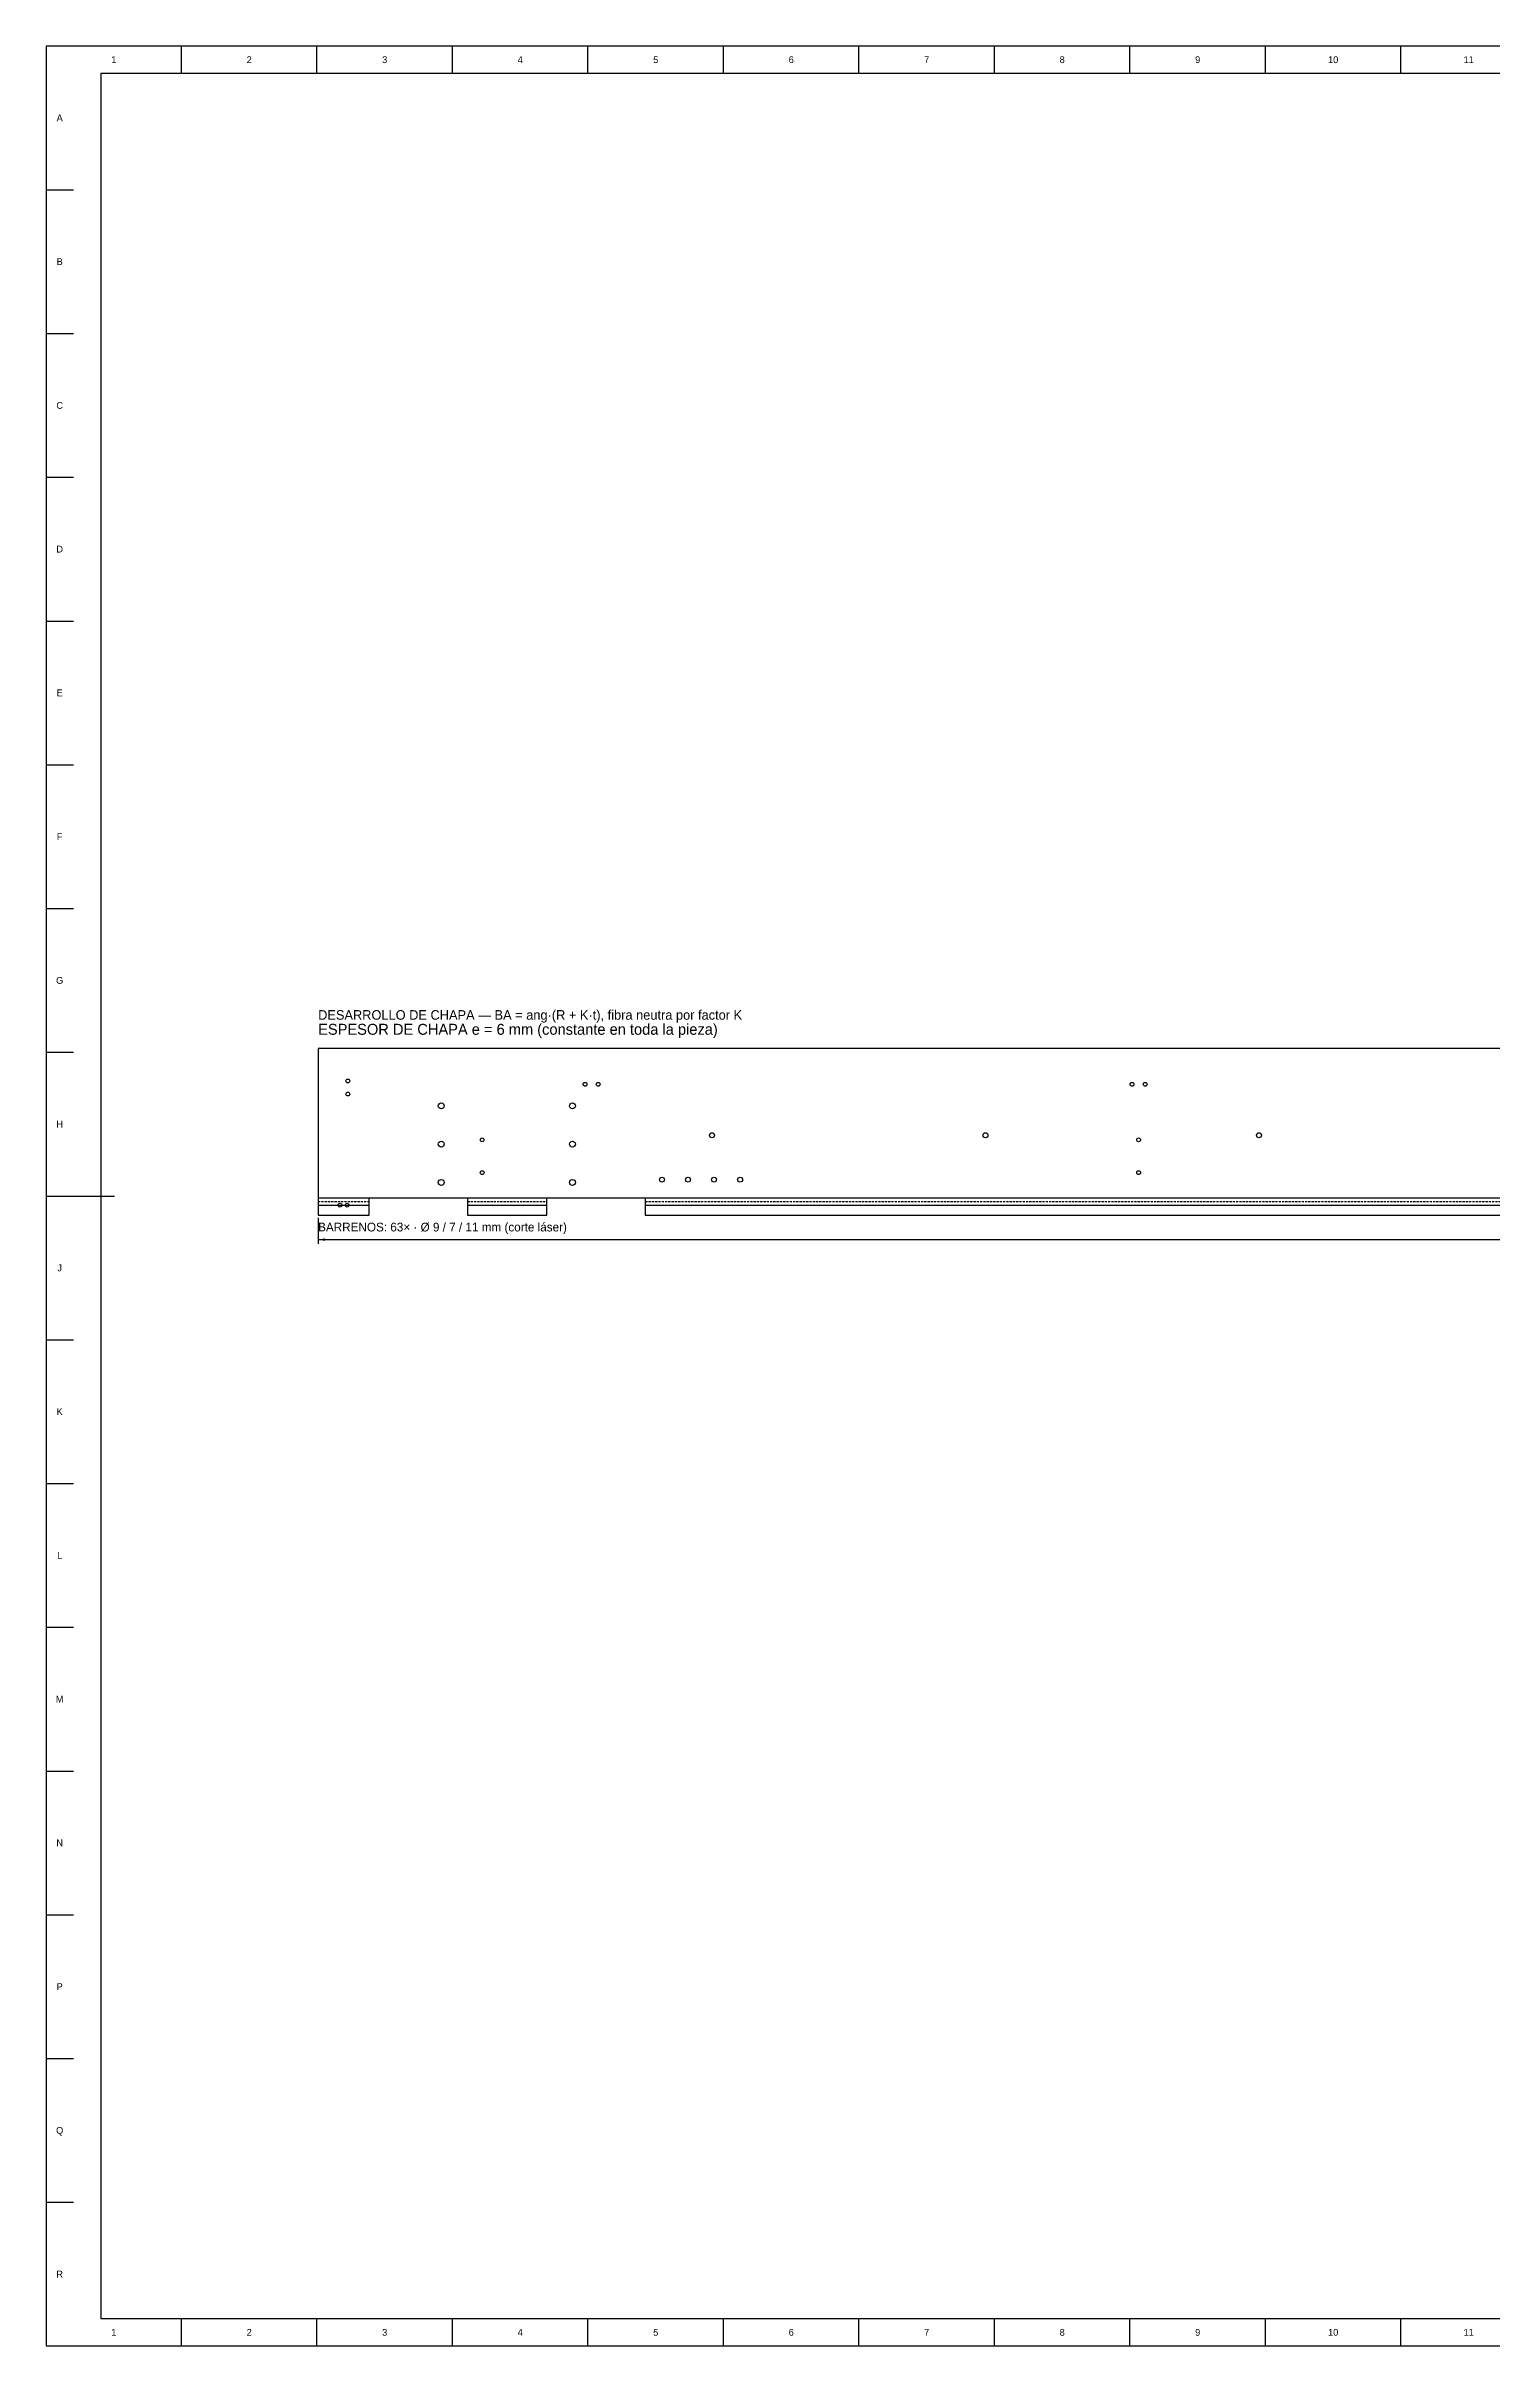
# Model space of a CAD drawing. Extents: x 0 to 5945, y 0 to 4205.
# Drawn here: x 0 to 2645, y 0 to 4205 of the extents above; entities that cross this region are included whole.
import ezdxf
from ezdxf.enums import TextEntityAlignment as Align

# ---------------------------------------------------------------- set-up
doc = ezdxf.new("R2010")
doc.units = 0
doc.linetypes.add('DASHED', pattern=[6, 4, -2])
for name, color, linetype in [('COTAS', 7, 'CONTINUOUS'), ('FINA', 7, 'CONTINUOUS'), ('NORMA', 7, 'CONTINUOUS'), ('PLIEGUE', 1, 'DASHED'), ('TEXTO', 7, 'CONTINUOUS'), ('VISIBLE', 7, 'CONTINUOUS')]:
    doc.layers.add(name, color=color, linetype=linetype)

msp = doc.modelspace()

# ---------------------------------------------------------------- linework, layer by layer
at = {"layer": 'COTAS'}
for p, q in [((497.5, 2062.715), (497.5, 2015.215)), ((497.5, 2022.715), (5497.5, 2022.715))]:
    msp.add_line(p, q, dxfattribs=at)
msp.add_solid([(497.5, 2022.715), (510, 2024.965), (510, 2020.465)], dxfattribs=at)
at = {"layer": 'FINA'}
for p, q in [((5945, 4205), (0, 4205)), ((0, 4205), (0, 0)), ((247.7083, 4155), (247.7083, 4205)), ((495.4167, 4155), (495.4167, 4205)), ((743.125, 4155), (743.125, 4205)), ((990.8333, 4155), (990.8333, 4205)), ((1238.5417, 4155), (1238.5417, 4205)), ((1486.25, 4155), (1486.25, 4205)), ((1733.9583, 4155), (1733.9583, 4205)), ((1981.6667, 4155), (1981.6667, 4205)), ((2229.375, 4155), (2229.375, 4205)), ((2477.0833, 4155), (2477.0833, 4205)), ((0, 3942.1875), (50, 3942.1875)), ((0, 3679.375), (50, 3679.375)), ((0, 3416.5625), (50, 3416.5625)), ((0, 3153.75), (50, 3153.75)), ((0, 2890.9375), (50, 2890.9375)), ((0, 2628.125), (50, 2628.125)), ((0, 2365.3125), (50, 2365.3125)), ((0, 2102.5), (50, 2102.5)), ((497.5, 2099.285), (590.59, 2099.285)), ((497.5, 2085.715), (590.59, 2085.715)), ((770.59, 2099.285), (915.67, 2099.285)), ((770.59, 2085.715), (915.67, 2085.715)), ((1095.67, 2099.285), (5132.94, 2099.285)), ((1095.67, 2085.715), (5132.94, 2085.715)), ((0, 1839.6875), (50, 1839.6875)), ((0, 1576.875), (50, 1576.875)), ((0, 1314.0625), (50, 1314.0625)), ((0, 1051.25), (50, 1051.25)), ((0, 788.4375), (50, 788.4375)), ((0, 525.625), (50, 525.625)), ((0, 262.8125), (50, 262.8125)), ((247.7083, 0), (247.7083, 50)), ((495.4167, 0), (495.4167, 50)), ((743.125, 0), (743.125, 50)), ((990.8333, 0), (990.8333, 50)), ((1238.5417, 0), (1238.5417, 50)), ((1486.25, 0), (1486.25, 50)), ((1733.9583, 0), (1733.9583, 50)), ((1981.6667, 0), (1981.6667, 50)), ((2229.375, 0), (2229.375, 50)), ((2477.0833, 0), (2477.0833, 50)), ((0, 0), (5945, 0))]:
    msp.add_line(p, q, dxfattribs=at)
at = {"layer": 'NORMA'}
for p, q in [((5895, 4155), (100, 4155)), ((100, 4155), (100, 50)), ((0, 2102.5), (125, 2102.5)), ((100, 50), (5895, 50))]:
    msp.add_line(p, q, dxfattribs=at)
at = {"layer": 'PLIEGUE'}
for p, q in [((497.5, 2092.505), (590.59, 2092.505)), ((770.59, 2092.505), (915.67, 2092.505)), ((1095.67, 2092.505), (5132.94, 2092.505))]:
    msp.add_line(p, q, dxfattribs=at)
at = {"layer": 'VISIBLE'}
for p, q in [((5497.5, 2372.285), (497.5, 2372.285)), ((497.5, 2372.285), (497.5, 2067.715)), ((497.5, 2067.715), (590.59, 2067.715)), ((590.59, 2067.715), (590.59, 2099.285)), ((590.59, 2099.285), (770.59, 2099.285)), ((770.59, 2099.285), (770.59, 2067.715)), ((770.59, 2067.715), (915.67, 2067.715)), ((915.67, 2067.715), (915.67, 2099.285)), ((915.67, 2099.285), (1095.67, 2099.285)), ((1095.67, 2099.285), (1095.67, 2067.715)), ((1095.67, 2067.715), (5132.94, 2067.715))]:
    msp.add_line(p, q, dxfattribs=at)
for centre, radius in [((551.7, 2312.835), 3.5), ((551.7, 2288.835), 3.5), ((722.5, 2267.285), 5.5), ((962.5, 2267.285), 5.5), ((985.5, 2306.785), 3.5), ((1009.5, 2306.785), 3.5), ((1985.5, 2306.785), 3.5), ((2009.5, 2306.785), 3.5), ((722.5, 2197.285), 5.5), ((797.5, 2205.285), 3.5), ((962.5, 2197.285), 5.5), ((1217.5, 2213.535), 4.5), ((1717.5, 2213.535), 4.5), ((1997.5, 2205.285), 3.5), ((2217.5, 2213.535), 4.5), ((797.5, 2145.285), 3.5), ((1997.5, 2145.285), 3.5), ((722.5, 2127.285), 5.5), ((962.5, 2127.285), 5.5), ((1126.1, 2132.285), 4.5), ((1173.7, 2132.285), 4.5), ((1221.3, 2132.285), 4.5), ((1268.9, 2132.285), 4.5), ((537.5, 2085.715), 3.5), ((550.59, 2085.715), 3.5)]:
    msp.add_circle(centre, radius, dxfattribs=at)

# ---------------------------------------------------------------- texts
at = {"layer": 'TEXTO'}
for s, p in [('1', (123.8542, 4180)), ('2', (371.5625, 4180)), ('3', (619.2708, 4180)), ('4', (866.9792, 4180)), ('5', (1114.6875, 4180)), ('6', (1362.3958, 4180)), ('7', (1610.1042, 4180)), ('8', (1857.8125, 4180)), ('9', (2105.5208, 4180)), ('10', (2353.2292, 4180)), ('11', (2600.9375, 4180)), ('A', (25, 4073.5938)), ('B', (25, 3810.7813)), ('C', (25, 3547.9688)), ('D', (25, 3285.1563)), ('E', (25, 3022.3438)), ('F', (25, 2759.5313)), ('G', (25, 2496.7188)), ('H', (25, 2233.9063)), ('J', (25, 1971.0938)), ('K', (25, 1708.2813)), ('L', (25, 1445.4688)), ('M', (25, 1182.6563)), ('N', (25, 919.8438)), ('P', (25, 657.0313)), ('Q', (25, 394.2188)), ('R', (25, 131.4063)), ('1', (123.8542, 25)), ('2', (371.5625, 25)), ('3', (619.2708, 25)), ('4', (866.9792, 25)), ('5', (1114.6875, 25)), ('6', (1362.3958, 25)), ('7', (1610.1042, 25)), ('8', (1857.8125, 25)), ('9', (2105.5208, 25)), ('10', (2353.2292, 25)), ('11', (2600.9375, 25))]:
    msp.add_text(s, height=12.5, dxfattribs=at).set_placement(p, align=Align.MIDDLE_CENTER)
for s, height, p in [('DESARROLLO DE CHAPA — BA = ang·(R + K·t), fibra neutra por factor K', 17.5, (497.5, 2424.785)), ('ESPESOR DE CHAPA e = 6 mm (constante en toda la pieza)', 20, (497.5, 2397.285)), ('BARRENOS: 63× · Ø 9 / 7 / 11 mm (corte láser)', 16, (497.5, 2037.715))]:
    msp.add_text(s, height=height, dxfattribs=at).set_placement(p)

doc.saveas('drawing.dxf')
